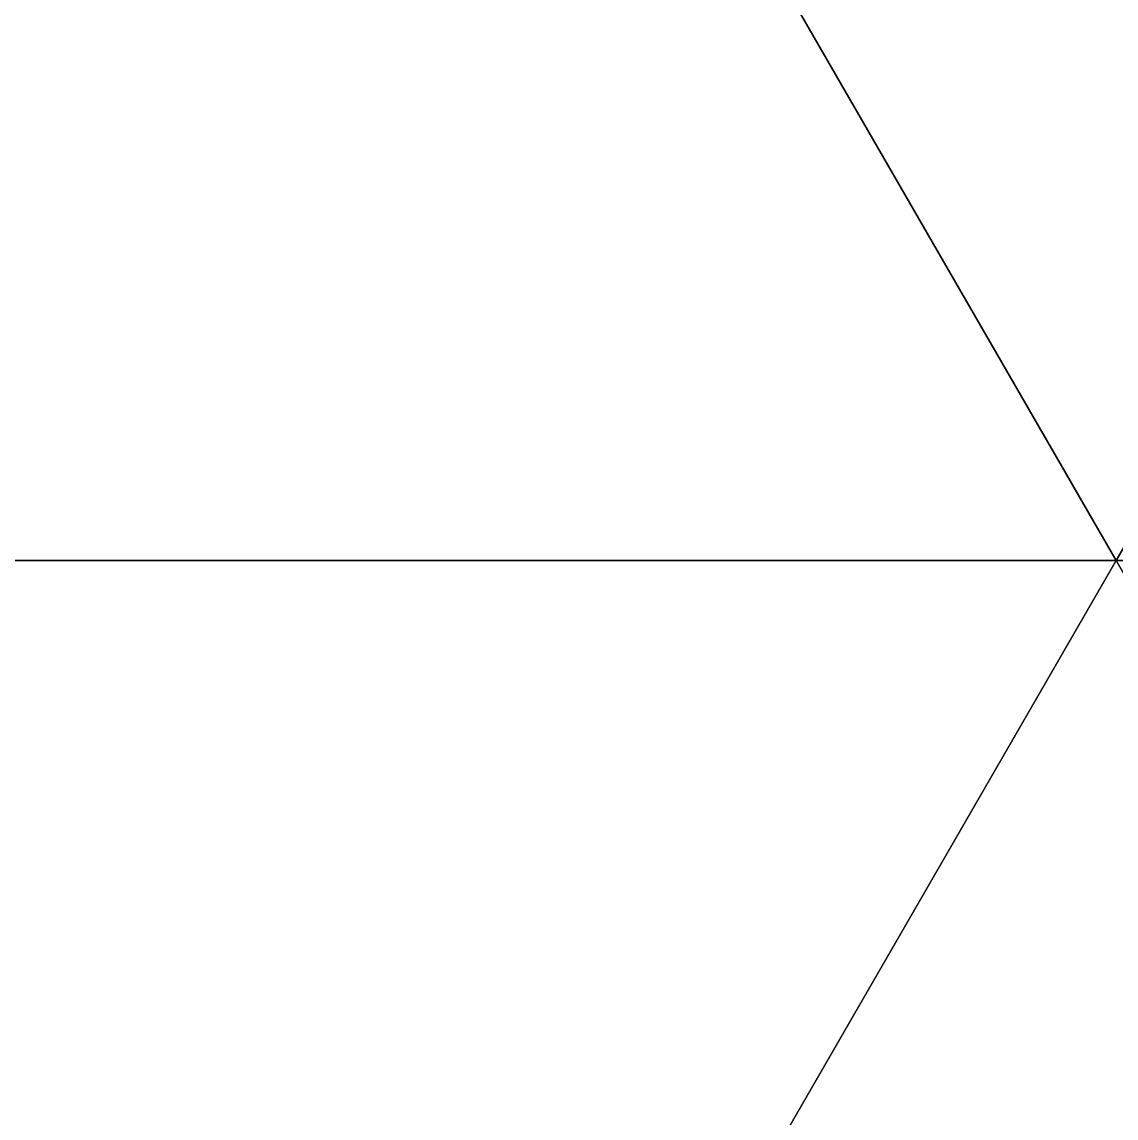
# Model space of a CAD drawing. Extents: x -0.216 to 0.216, y -0.188 to 0.188.
# Drawn here: x -0.0539 to 0, y -0.0275 to 0.0265 of the extents above; entities that cross this region are included whole.
import ezdxf

# ---------------------------------------------------------------- set-up
doc = ezdxf.new("R2010")
doc.units = 0

# ---------------------------------------------------------------- blocks, each defined once
blk = doc.blocks.new('hexa_body')
mesh = blk.add_polyface()
corners = [(0, 0, 0.06915), (0.09, 0, 0.06915), (0.045, 0.077942, 0.06915), (0.09, 0, 0.06665), (0, 0, 0.06665), (0.045, 0.077942, 0.06665), (-0.045, 0.077942, 0.06915), (-0.045, 0.077942, 0.06665), (-0.09, 0, 0.06915), (-0.09, 0, 0.06665), (-0.045, -0.077942, 0.06915), (-0.045, -0.077942, 0.06665), (0.045, -0.077942, 0.06915), (0.045, -0.077942, 0.06665), (0, 0, 0.10915), (0.09, 0, 0.10915), (0.045, 0.077942, 0.10915), (0.09, 0, 0.10665), (0, 0, 0.10665), (0.045, 0.077942, 0.10665), (-0.045, 0.077942, 0.10915), (-0.045, 0.077942, 0.10665), (-0.09, 0, 0.10915), (-0.09, 0, 0.10665), (-0.045, -0.077942, 0.10915), (-0.045, -0.077942, 0.10665), (0.045, -0.077942, 0.10915), (0.045, -0.077942, 0.10665)]
mesh.append_faces([[corners[k] for k in face] for face in [(0, 1, 2), (3, 4, 5), (1, 3, 2), (3, 5, 2), (0, 2, 6), (5, 4, 7), (2, 5, 6), (5, 7, 6), (0, 6, 8), (7, 4, 9), (6, 7, 8), (7, 9, 8), (0, 8, 10), (9, 4, 11), (8, 9, 10), (9, 11, 10), (0, 10, 12), (11, 4, 13), (10, 11, 12), (11, 13, 12), (0, 12, 1), (13, 4, 3), (12, 13, 1), (13, 3, 1), (14, 15, 16), (17, 18, 19), (15, 17, 16), (17, 19, 16), (14, 16, 20), (19, 18, 21), (16, 19, 20), (19, 21, 20), (14, 20, 22), (21, 18, 23), (20, 21, 22), (21, 23, 22), (14, 22, 24), (23, 18, 25), (22, 23, 24), (23, 25, 24), (14, 24, 26), (25, 18, 27), (24, 25, 26), (25, 27, 26), (14, 26, 15), (27, 18, 17), (26, 27, 15), (27, 17, 15)]])

msp = doc.modelspace()

# ---------------------------------------------------------------- block references
msp.add_blockref('hexa_body', (0, 0))

doc.saveas('drawing.dxf')
